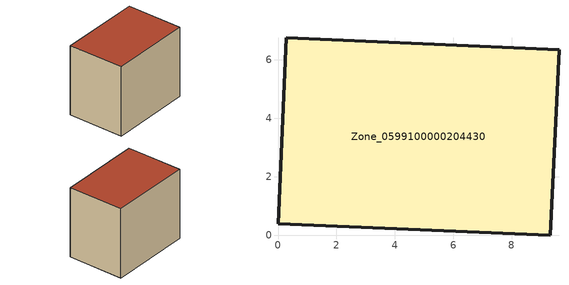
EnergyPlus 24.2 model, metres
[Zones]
Zone_0599100000204430
 floor ground (C_G): 0.29,6.75 9.62,6.35 9.33,0 0,0.38 z1.23
 wall outside (C_F): 9.62,6.35 0.29,6.75 0,0.38 9.33,0 9.62,6.35 z1.23:9.23
 roof outside (C_R): 0,0.38 9.33,0 9.62,6.35 0.29,6.75 z9.23
[BUILDING]
Pand.0599100000204430: North Axis=0; Terrain=City; Loads Convergence Tolerance Value=0.04; Temperature Convergence Tolerance Value=0.4; Solar Distribution=FullExterior; Maximum Number of Warmup Days=25; Minimum Number of Warmup Days=1
[Site:Location]
Rotterdam.The.Hague.AP_ZH_NLD Design_Conditions: Latitude=51.96; Longitude=4.45; Time Zone=1; Elevation=-4.5
[SITE:GROUNDTEMPERATURE:BUILDINGSURFACE]
18, 18, 18, 18, 18, 18, 18, 18, 18, 18, 18, 18
[MATERIAL] Thermal Absorptance=0.9; Solar Absorptance=0.7; Visible Absorptance=0.7
Name | Roughness | Thickness | Conductivity | Density | Specific Heat
G.TC.1965-1974 | MediumSmooth | 0.15 | 0.882353 | 540 | 1210
F.TC.1965-1974 | Rough | 0.3 | 0.697674 | 1920 | 840
R.TC.1965-1974 | MediumRough | 0.2 | 0.232558 | 1500 | 1000
[CONSTRUCTION]
C_G: G.TC.1965-1974
C_F: F.TC.1965-1974
C_R: R.TC.1965-1974
[ZONE]
Zone_0599100000204430: Type=1; Multiplier=1; Ceiling Height=Autocalculate; Volume=Autocalculate; Floor Area=autocalculate; Part of Total Floor Area=Yes
[ZONEINFILTRATION:DESIGNFLOWRATE]
Infil_Zone_0599100000204430: Zone or ZoneList or Space or SpaceList=Zone_0599100000204430; Schedule=AlwaysOn; Design Flow Rate Calculation Method=Flow/Area; Flow Rate per Floor Area=0.003; Constant Term Coefficient=1; Temperature Term Coefficient=0; Velocity Term Coefficient=0; Velocity Squared Term Coefficient=0
[HVACTEMPLATE:ZONE:IDEALLOADSAIRSYSTEM]
Zone_0599100000204430: Maximum Heating Supply Air Temperature=50; Minimum Cooling Supply Air Temperature=13; Maximum Heating Supply Air Humidity Ratio=0.0156; Minimum Cooling Supply Air Humidity Ratio=0.0077; Heating Limit=NoLimit; Cooling Limit=NoLimit; Dehumidification Control Type=ConstantSensibleHeatRatio; Cooling Sensible Heat Ratio=0.7; Dehumidification Setpoint=60; Humidification Control Type=None; Humidification Setpoint=30; Outdoor Air Method=None; Outdoor Air Flow Rate per Person=0.00944; Outdoor Air Flow Rate per Zone Floor Area=0; Outdoor Air Flow Rate per Zone=0; Demand Controlled Ventilation Type=None; Outdoor Air Economizer Type=NoEconomizer; Heat Recovery Type=None; Sensible Heat Recovery Effectiveness=0.7; Latent Heat Recovery Effectiveness=0.65
[ZONECONTROL:THERMOSTAT]
ThermostatControl_Zone_0599100000204430: Zone or ZoneList=Zone_0599100000204430; Control Type Schedule=DualSetpointControlType; Control 1=Thermostat_Zone_0599100000204430; Temperature Difference Between Cutout And Setpoint=0
[THERMOSTATSETPOINT:DUALSETPOINT]
Thermostat_Zone_0599100000204430: Heating Setpoint Temperature Schedule=HeatingSetpoint_Zone_0599100000204430; Cooling Setpoint Temperature Schedule=CoolingSetpoint_Zone_0599100000204430
[SCHEDULE:COMPACT]
HeatingSetpoint_Zone_0599100000204430: Through: 12/31, For: AllDays, Until: 24:00, 21
CoolingSetpoint_Zone_0599100000204430: Through: 12/31, For: AllDays, Until: 24:00, 24
DualSetpointControlType: Through: 12/31, For: AllDays, Until: 24:00, 4
AlwaysOn: Through: 12/31, For: AllDays, Until: 24:00, 1
